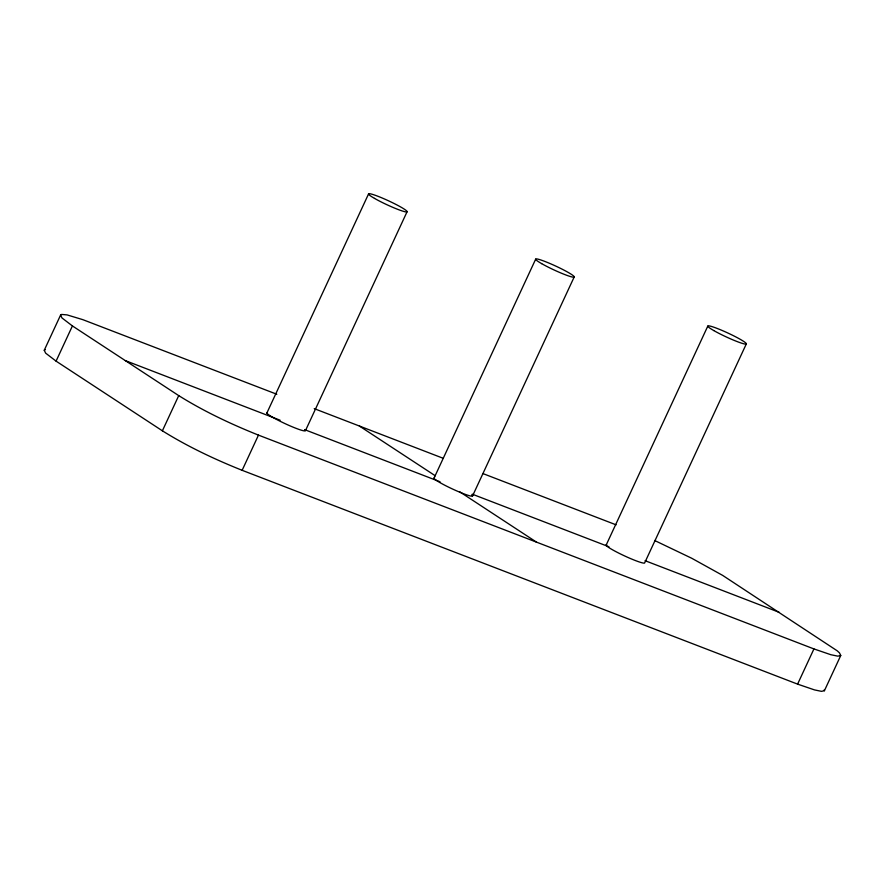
<?xml version="1.0" encoding="UTF-8"?>
<svg xmlns="http://www.w3.org/2000/svg" width="885" height="885" viewBox="0 0 885 885"><rect width="100%" height="100%" fill="white"/><g stroke="black" fill="none" stroke-linecap="round" stroke-linejoin="round"><path stroke-width="1.33" d="M654.635 540.503L691.639 558.214L722.735 575.438L837.254 650.84L839.467 652.876L840.75 655.519L824.411 690.72L821.468 691.34L814.499 689.902L797.595 684.127L242.136 470.311C214.59 459.282 187.587 446.549 162.386 430.818L56.076 361.135L45.644 353.148L44.25 350.261L60.589 315.071L61.618 314.44L67.061 314.894L82.836 319.662L276.817 394.245M56.076 361.135L72.415 325.934L61.983 317.947L60.589 315.071M162.386 430.818L178.726 395.617L72.415 325.934M266.872 413.018L368.525 194.014M242.136 470.311L258.475 435.121L813.934 648.926L830.838 654.712L837.807 656.15L840.75 655.519M305.48 430.608L407.133 211.615M433.982 478.243L535.635 259.25M472.601 495.832L574.254 276.839M606.114 545.182L707.768 326.178M746.387 343.767L644.722 562.772A21.273 2.113 24.9 0 1 623.383 555.36A21.273 2.113 24.9 0 1 606.645 544.817M797.595 684.127L813.934 648.926M44.25 350.261L45.279 349.641M314.23 408.638L443.219 458.297M483.21 473.685L616.082 524.827M125.349 360.626L280.102 420.198M440.022 481.761L304.606 429.634A21.273 2.113 24.9 0 1 286.663 424.369A21.273 2.113 24.9 0 1 267.392 412.653M472.269 494.173L608.968 546.786M645.088 560.692L779.209 612.32M258.475 435.121C230.93 424.081 203.926 411.359 178.726 395.617M359.376 426.017L435.298 475.787M459.459 491.629L536.531 542.151M824.3 689.636L824.411 690.72M471.816 494.881A21.273 2.113 24.9 0 1 453.784 489.593A21.273 2.113 24.9 0 1 434.513 477.889M374.521 198.395A21.273 2.113 24.9 0 0 406.602 211.969A21.273 2.113 24.9 0 0 382.353 198.074A21.273 2.113 24.9 0 0 374.521 198.395M541.642 263.63A21.273 2.113 24.9 0 0 573.723 277.204A21.273 2.113 24.9 0 0 549.474 263.299A21.273 2.113 24.9 0 0 541.642 263.63M713.775 330.559A21.273 2.113 24.9 0 0 745.856 344.132A21.273 2.113 24.9 0 0 721.607 330.238A21.273 2.113 24.9 0 0 713.775 330.559"/></g></svg>
